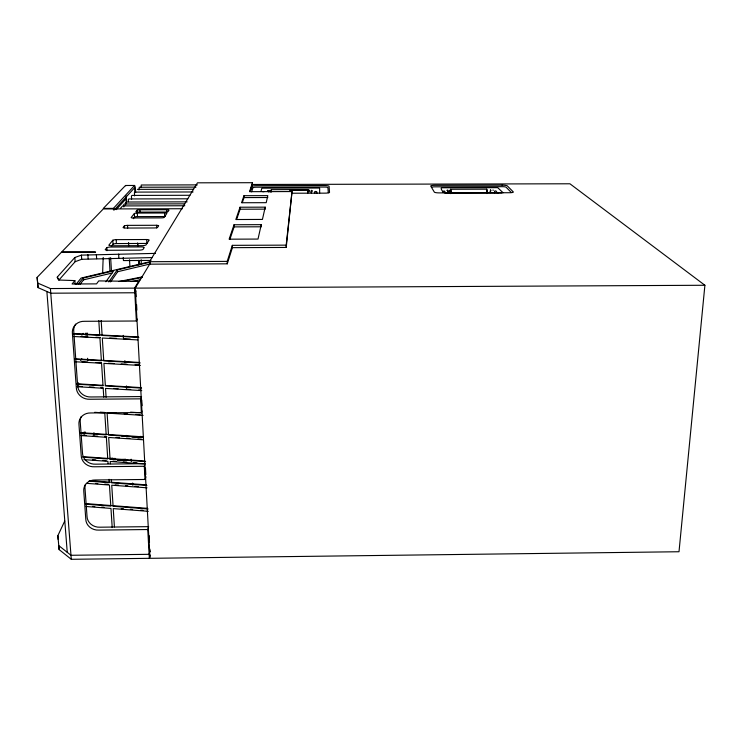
<?xml version="1.0" encoding="UTF-8"?>
<svg xmlns="http://www.w3.org/2000/svg" width="742" height="742" viewBox="0 0 742 742"><rect width="100%" height="100%" fill="white"/><g stroke="black" fill="none" stroke-linecap="round" stroke-linejoin="round"><path stroke-width="1.11" d="M289.612 190.323L309.664 190.277L309.674 191.863M307.865 190.36L307.865 190.842M270.069 191.955L270.107 190.369L270.171 191.853M449.374 192.67L449.29 190.212M270.06 191.25L271.312 191.25L271.322 189.664L307.865 189.562L307.865 191.158M450.848 191.121L450.784 193.662M271.312 191.594L271.349 189.646M450.311 192.966L450.366 190.972M311.056 191.501L311.176 192.744M486.984 193.569L486.752 189.173L450.598 189.256L450.607 192.67L450.756 191.547L449.522 191.547M486.956 191.455L486.761 192.577M490.119 191.102L490.128 192.336M450.459 190.75C450.561 188.774 451.312 191.993 449.522 190.852M251.881 184.48L569.93 183.784L704.9 285.262L679.004 551.742L149.967 558.318L135.248 288.128L150.07 263.475M267.945 191.213L268.391 190.508M486.492 190.369L486.752 189.173M232.404 247.661L286.217 247.448L292.023 191.566L249.553 191.668L252.428 182.699L197.455 182.82L149.532 261.713L149.661 264.161L227.265 263.827L232.404 247.661L232.339 245.342L286.18 245.138L292.023 191.566M445.135 192.679L444.838 191.371M486.613 190.369L486.808 189.896L486.956 191.102M261.258 224.659L258.012 239.072L229.12 239.184L234.045 224.752L261.258 224.659L261.305 226.792L234.11 226.885L229.89 239.36M265.2 207.157L262.436 219.428L235.835 219.521L240.037 207.222L265.2 207.157L265.237 209.142L240.093 209.216L236.596 219.549M260.998 191.334L261.787 188.366L262.714 188.162L318.772 188.032L319.654 188.236L319.635 193.291M267.686 190.926L268.168 190.527L268.53 191.965M64.739 521.042L57.867 535.641L59.128 549.599L71.288 559.301L149.337 558.327L150.274 555.081M150.06 551.102L149.114 554.32L70.982 555.285L58.813 545.648L59.128 549.599M149.337 558.327L147.76 529.528L148.65 526.644L100.012 527.2A11.696 10.434 12.8 0 1 87.018 516.311L85.042 488.718A11.798 10.601 14.1 0 1 85.478 484.303M251.621 191.872L252.939 187.698A3.376 0.556 -0.6 0 1 255.99 187.216L324.987 187.058A3.358 0.556 0 0 1 327.908 187.531L328.307 192.707M250.24 191.51L252.475 184.47L252.428 182.699M250.11 191.519L251.733 186.428A4.508 0.742 -0.6 0 1 256.454 185.685L324.532 185.537A4.489 0.742 0 0 1 329.068 186.261L329.541 192.354A4.628 0.788 0 0 1 324.959 193.152L291.856 193.226M227.265 263.827L227.2 261.379L232.339 245.342M242.309 202.659L244.025 197.585L243.979 195.693L267.797 195.638L266.211 202.677L241.567 202.742L243.979 195.693M147.76 529.528L98.853 530.103A11.761 10.49 12.8 0 1 85.784 519.159L83.79 491.445A11.863 10.648 14 0 1 95.412 479.981L145.024 479.471L145.942 476.809M145.024 479.471L144.3 466.282L144.922 464.548M316.927 193.245L316.713 191.621L315.174 191.436M447.973 192.438L448.159 191.195M144.3 466.282L94.512 466.774A11.993 10.852 15.8 0 1 81.193 455.412L78.986 424.823A12.122 11.028 17.6 0 1 90.812 412.96L141.36 412.533L142 410.975M442.677 191.937L443.614 191.009L444.579 191.158M141.36 412.533L140.609 398.844L141.258 397.322M84.449 434.144L85.506 432.104M83.234 433.912L84.291 431.881M140.609 398.844L89.875 399.252A12.262 11.232 19.9 0 1 76.287 387.426L72.419 333.742A12.484 11.538 24.1 0 1 84.523 321.305L136.352 320.998L137.363 319.125M135.962 290.827L134.812 292.765L50.771 293.201L38.074 287.636L37.1 277.406L61.438 252.234L95.607 252.095L61.697 251.974L103.286 208.956L182.504 208.734M136.352 320.998L134.552 288.128L138.606 281.422L98.742 280.903L96.534 283.88L72.067 283.991L74.877 280.597L59.471 280.049L57.06 277.304L74.84 257.502L81.416 255.127L155.542 253.374M80.646 360.491L81.815 358.636M490.332 190.008L490.573 190.406M81.88 335.217L83.141 333.343M110.577 281.904L117.7 271.711L149.745 264.078M108.796 281.941L117.245 269.967L150.403 262.084M314.914 191.659L314.719 193.291M447.24 190.267L447.788 190.11M105.874 281.765L113.711 270.811L83.104 278.092L78.058 284.362M494.654 191.25L494.58 193.152M446.981 190.286L447.945 190.87L447.667 192.623M111.727 245.843L113.044 244.183A3.951 0.816 -2.3 0 1 116.411 243.562L146.897 243.441A3.933 0.816 -2 0 1 147.231 243.459M133.272 218.704L134.534 217.118L134.339 213.566A2.606 0.473 -1.8 0 1 137.298 213.084L164.548 213A2.597 0.473 -1.5 0 1 166.802 213.473L164.214 217.387A2.643 0.492 -1.6 0 1 161.255 217.888L133.402 217.981A2.653 0.492 -1.8 0 1 131.176 217.489L134.339 213.566M79.988 284.334L83.586 279.836L111.986 273.065M106.792 247.698L105.225 249.637A4.109 0.863 -2.4 0 0 107.711 250.277L139.542 250.147A4.081 0.863 -2.1 0 0 142.974 249.479L144.254 247.55A4.062 0.853 -2.1 0 0 141.713 246.928L110.27 247.049A4.081 0.853 -2.4 0 0 106.792 247.698L106.978 250.74M112.812 240.241L108.833 245.166A4.035 0.835 -2.3 0 0 111.281 245.778L142.566 245.658A4.007 0.835 -2 0 0 145.924 245.018L149.179 240.102A3.942 0.807 -2 0 0 146.703 239.518L116.179 239.629A3.96 0.798 -2.2 0 0 112.812 240.241L113.044 244.183M124.378 225.902L123.079 227.525A3.747 0.723 -2 0 0 125.379 228.063L154.475 227.961A3.729 0.723 -1.8 0 0 157.582 227.404L158.649 225.791A3.71 0.714 -1.7 0 0 156.599 225.28L127.531 225.364A3.719 0.714 -2 0 0 124.378 225.902L124.489 227.766M137.02 210.255L135.879 211.665A2.588 0.464 -1.7 0 0 138.058 212.129L165.188 212.045A2.569 0.464 -1.5 0 0 168.063 211.563L168.99 210.162A3.45 0.621 -1.5 0 0 166.774 209.698L139.932 209.782A3.469 0.621 -1.7 0 0 137.02 210.255L137.159 212.871M76.129 284.214L81.11 278.074L149.884 261.722M58.627 280.402L75.137 261.694L81.703 259.292L152.286 257.576M120.445 208.372L122.634 205.924L184.804 205.747M116.188 209.652L126.121 198.67L126.381 203.28M114.324 209.958L134.627 187.707L134.868 192.317M113.498 210.005L113.405 208.381L134.552 185.463A6.103 0.955 88.4 0 1 135.461 189.173L135.647 192.623M134.552 185.463L125.537 185.481L103.314 208.409L113.405 208.381M311.352 190.406L311.881 191.111M262.807 191.751L264.337 191.557M494.923 191.037L495.869 190.88L496.704 191.807M118.794 281.543L142.51 276.84M121.771 281.496L142.139 277.452M131.297 281.524L140.349 279.734M497.372 193.254L498.04 193.263M109.491 458.881L115.195 458.398M117.57 459.901L125.537 459.224M117.607 460.346L125.584 459.669M109.464 458.435L112.877 458.148M490.527 192.595L490.638 189.924L490.879 190.425M121.874 436.222L126.418 435.433M132.002 437.149L141.082 436.407M134.321 437.39L141.147 436.834M145.228 463.685L95.709 464.167A11.928 10.796 15.8 0 1 82.473 452.861L80.284 422.421A12.048 10.972 17.7 0 1 81.332 416.429M141.574 396.571L91.127 396.97A12.187 11.176 20 0 1 77.622 385.209L73.792 331.804A12.41 11.473 24.2 0 1 75.684 324.133M37.1 277.406L37.703 283.064L50.41 288.555L134.552 288.128M135.248 288.128L704.9 285.262M134.534 217.118A2.606 0.482 -1.8 0 1 137.493 216.618L164.705 216.534A2.597 0.482 -1.6 0 1 165.039 216.534M150.997 260.451L123.432 260.563L123.255 257.455M149.532 261.713L227.2 261.379M197.353 184.888L141.258 185.008L140.961 187.615M196.009 187.114L139.264 187.244L138.949 189.998M137.381 189.358L193.588 189.229M270.069 190.935L271.312 190.935M449.504 190.536L450.737 190.536M449.531 191.195L450.765 191.195L450.598 189.256M134.933 192.104L193.096 191.965M449.513 191.89L450.737 191.881M449.485 192.187L450.719 192.187M449.448 192.428L450.682 192.428M502 192.976L445.766 193.115C443.484 193.783 438.958 187.003 442.278 187.763L497.706 187.661L503.076 192.753M189.943 195.276L131.983 195.415L131.427 196.046L131.603 199.301M244.025 197.585L267.834 197.52M187.828 198.8L128.839 198.949L128.255 199.598L128.375 201.713M126.103 202.019L187.142 201.852M184.804 203.846L124.331 204.004L123.729 204.69L123.858 206.944M73.968 333.566L138.16 336.951M73.421 333.946L99.753 335.338L98.797 320.581M138.856 337.397L102.127 335.458L101.172 320.479M81.026 336.478L87.899 336.84M95.913 337.267L100.504 337.508M109.668 338L116.54 338.361M123.413 338.732L130.286 339.094M73.606 336.497L99.92 337.888L101.394 360.733L75.239 359.258M137.845 339.91L102.294 338.018L103.759 360.872L140.238 362.931M74.784 358.794L139.533 362.448M81.898 361.697L87.677 362.031M95.764 362.486L101.543 362.819M108.471 363.209L114.249 363.534M121.187 363.932L126.965 364.257M135.053 364.721L139.672 364.981M75.415 361.771L101.561 363.255L103.017 385.784L77.029 384.226M140.377 365.463L103.917 363.385L105.364 385.923L141.601 388.103M76.574 383.744L102.999 385.321M105.29 385.46L140.906 387.593M77.901 386.285L82.492 386.563M89.383 386.981L93.974 387.25M100.866 387.667L103.157 387.806M113.489 388.428L118.08 388.706M126.112 389.188L130.703 389.467M138.745 389.958L141.036 390.097M77.214 386.703L103.184 388.27L103.759 397.165M141.741 390.598L105.531 388.418L106.097 397.304M130.573 412.153L141.824 412.867M100.189 412.172L104.752 412.459M111.597 412.895L116.16 413.192M124.137 413.702L127.559 413.915M135.545 414.426L140.108 414.722M94.679 412.311L104.78 412.951L106.199 434.877L80.869 433.18M143.085 415.399L107.108 413.099L108.517 435.035L143.123 437.363M80.238 432.632L143.568 436.871M82.714 435.192L86.165 435.424M93.065 435.897L97.666 436.203M104.576 436.667L106.876 436.825M116.086 437.446L119.536 437.678M126.437 438.142L129.887 438.374M137.947 438.912L141.397 439.143M81.045 435.591L106.356 437.298L107.757 458.936L82.594 457.165M143.262 439.793L108.675 437.455L110.057 459.103L145.59 461.607M83.104 456.664L144.885 461.014M92.416 459.688L95.848 459.938M102.711 460.42L106.143 460.661M112.997 461.144L116.429 461.394M123.293 461.876L126.715 462.118M133.579 462.609L137.01 462.85M83.902 459.623L107.915 461.329L108.063 463.574M144.579 463.926L110.215 461.487L110.354 463.741M89.578 480.658L146.165 484.841M88.836 481.159L109.297 482.671L109.074 479.304M146.888 485.453L111.578 482.847L111.365 479.471M95.514 483.441L97.823 483.608M104.743 484.118L108.202 484.378M115.131 484.888L118.59 485.147M125.519 485.667L127.828 485.834M134.747 486.344L138.216 486.604M86.731 483.348L109.445 485.036L110.818 506.1L85.97 504.18M147.018 487.819L111.736 485.203L113.09 506.276L148.159 508.984M85.478 503.568L147.445 508.344M92.527 506.415L94.818 506.591M101.7 507.12L103.991 507.305M121.196 508.632L123.487 508.817M130.369 509.346L132.66 509.522M140.692 510.144L142.983 510.329M86.128 506.498L110.966 508.428L112.209 527.571M148.289 511.321L113.238 508.604L114.407 526.903M492.799 190.119L493.411 190.202M511.349 192.54L506.025 187.142A3.367 0.547 1.4 0 0 502.705 186.678L434.367 186.836A3.358 0.556 0.9 0 0 431.788 187.318L431.798 187.392M311.464 192.929L311.686 190.323L312.169 191.13M83.104 278.092L83.586 279.836M117.245 269.967L117.7 271.711M37.703 283.064L38.074 287.636M57.867 535.641L58.182 539.536M50.41 288.555L71.288 559.301M46.876 291.495L67.244 552.336M57.542 276.775L57.709 279.011M74.877 280.597L75.118 283.991M78.429 382.816L78.596 385.052M74.84 257.502L75.137 261.694M87.166 332.973L87.315 335.263M93.937 432.66L94.095 434.97M81.416 255.127L81.703 259.292M85.896 333.056L86.053 335.356M87.63 358.265L87.779 360.538M87.871 254.719L88.15 258.875M123.228 335.356L123.367 337.638M124.86 360.621L124.999 362.875M126.446 385.942L126.594 388.168M131.139 459.196L131.288 461.468M132.66 483.014L132.809 485.287M96.377 254.552L96.645 258.708M110.641 257.595L111.476 271.433M109.185 257.845L110.029 271.72M116.179 239.629L116.411 243.562M125.509 202.687L125.639 204.931M118.637 254.107L118.878 258.253M134.395 192.716L134.571 195.916M126.057 195.805L126.316 200.423M127.531 225.364L127.689 228.156M128.561 242.467L128.756 245.927M129.525 259.756L129.906 266.675M135.842 291.04L136.138 296.652M136.574 304.517L136.88 310.137M141.759 399.975L142.074 405.651M145.469 468.063L145.822 474.62M149.142 535.613L149.504 542.346M149.875 549.08L149.995 551.315M271.396 190.852L271.349 190.369L271.284 192.076M139.932 209.782L140.071 212.398M137.298 213.084L137.493 216.618M139.255 260.553L139.431 264.013M137.752 243.265L137.873 245.574M137.576 243.079L137.752 246.539M138.494 260.386L138.735 265.005M146.703 239.518L146.897 243.441M156.599 225.28L156.738 228.072M164.548 213L164.705 216.534M166.774 209.698L166.885 212.314M307.865 189.562L307.874 190.314M307.884 192.994L307.865 191.863M234.045 224.752L234.11 226.885M240.037 207.222L240.093 209.216M251.733 186.428L251.779 188.551M141.203 259.783L141.258 263.206M286.18 245.138L286.217 247.448M307.856 191.445L307.865 191.983M307.856 190.907L307.865 191.51M125.537 185.481A6.103 1.002 88.4 0 1 125.815 185.834M102.674 273.177A477.431 445.441 -34.8 0 1 103.231 257.446M502.139 185.166L434.719 185.315A4.489 0.733 0.9 0 0 430.712 186.056L434.348 192.122A4.628 0.779 0.9 0 0 439.44 192.892L509.485 192.725A4.647 0.77 1.5 0 0 513.306 191.928L507.296 185.88A4.498 0.723 1.4 0 0 502.139 185.166"/></g></svg>
